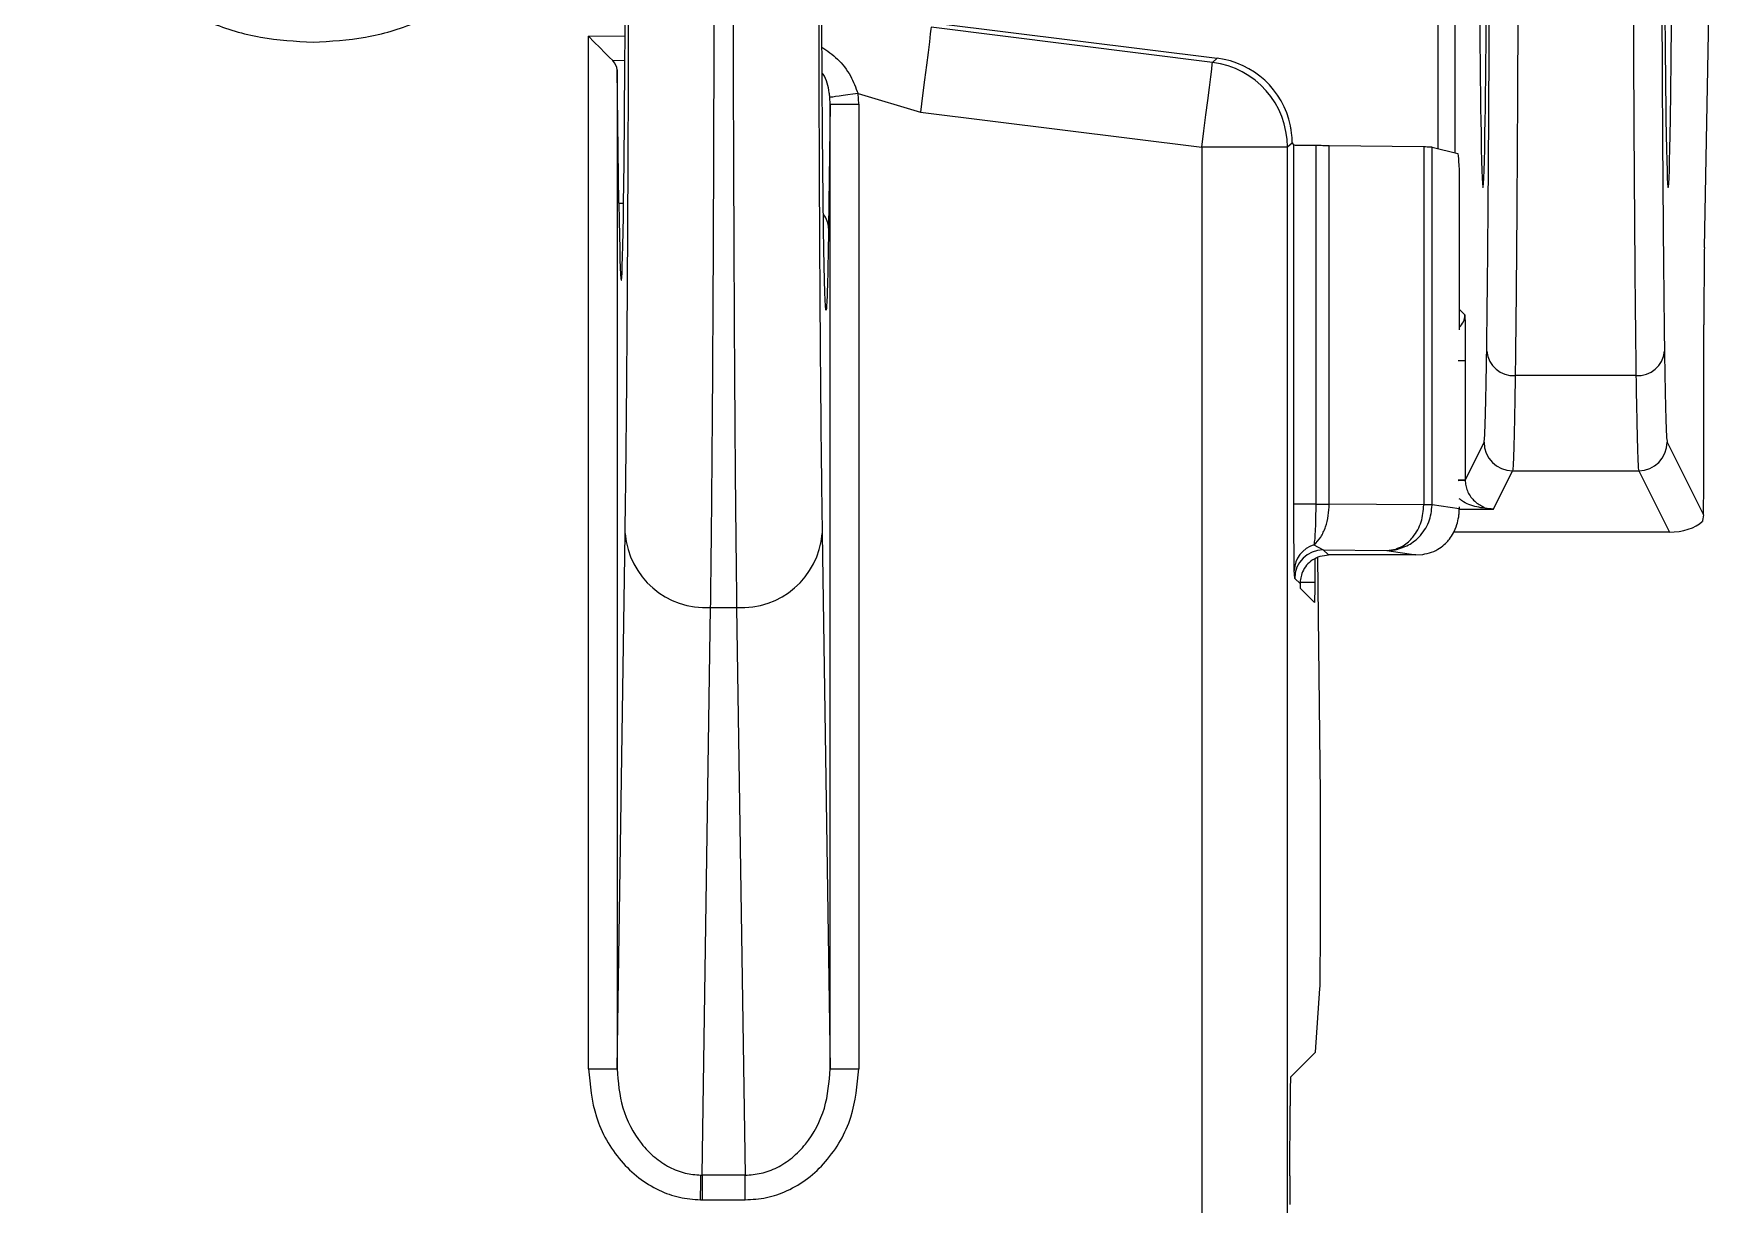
# Model space of a CAD drawing. Header units: inches. Extents: x 897.4 to 914.4, y -8.5 to 2.5.
# Drawn here: x 908.437 to 909.016, y -2.352 to -1.948 of the extents above; entities that cross this region are included whole.
import ezdxf

# ---------------------------------------------------------------- set-up
doc = ezdxf.new("R2010")
doc.units = ezdxf.units.IN
doc.header["$LTSCALE"] = 4
doc.header["$MEASUREMENT"] = 0
doc.layers.get('0').update_dxf_attribs({"linetype": 'CONTINUOUS'})

msp = doc.modelspace()

# ---------------------------------------------------------------- linework, layer by layer
for p, q in [((909.01349, -2.02194), (909.0156, -1.90933)), ((908.92148, -1.91922), (908.92148, -1.98782)), ((908.92739, -1.91922), (908.92739, -1.98929)), ((908.74822, -1.94447), (908.84535, -1.95661)), ((908.6283, -2.30562), (908.6283, -1.94903)), ((908.64092, -1.9491), (908.6283, -1.94903)), ((908.84372, -1.95805), (908.74659, -1.94591)), ((908.64087, -1.95746), (908.63666, -1.95743)), ((908.63814, -1.96062), (908.63814, -2.30562)), ((908.63879, -2.00666), (908.63814, -1.96062)), ((908.84372, -1.95805), (908.84535, -1.95661)), ((908.71176, -1.97249), (908.71116, -2.01525)), ((908.71176, -1.97249), (908.71164, -1.97014)), ((908.71176, -2.30562), (908.71176, -1.97249)), ((908.71176, -1.97249), (908.7216, -1.97249)), ((908.7216, -1.97249), (908.72135, -1.96881)), ((908.72135, -1.96881), (908.74292, -1.97521)), ((908.7216, -1.97249), (908.7216, -2.30562)), ((908.74292, -1.97521), (908.84005, -1.98735)), ((908.84005, -1.98735), (908.84005, -2.48823)), ((908.86958, -1.98735), (908.84005, -1.98735)), ((908.87127, -1.98586), (908.86958, -1.98735)), ((908.86958, -2.48746), (908.86958, -1.98735)), ((908.8718, -1.98666), (908.87127, -1.98585)), ((908.8718, -2.11059), (908.8718, -1.98666)), ((908.87934, -1.98679), (908.87934, -2.11059)), ((908.884, -2.11059), (908.884, -1.98682)), ((908.91667, -1.98725), (908.884, -1.98682)), ((908.91667, -1.98725), (908.91667, -2.11083)), ((908.91954, -2.11083), (908.91954, -1.98733)), ((908.91954, -1.98733), (908.92837, -1.98954)), ((908.92889, -1.99811), (908.92889, -2.05035)), ((908.63879, -2.00666), (908.64042, -2.00666)), ((908.92889, -2.04331), (908.93081, -2.04523)), ((909.01335, -2.08711), (909.01335, -2.0487)), ((908.92852, -2.06098), (908.93095, -2.06098)), ((908.93095, -2.06098), (908.93095, -2.10218)), ((908.98989, -2.06618), (908.9482, -2.06618)), ((908.93743, -2.08921), (908.93095, -2.10218)), ((909.00066, -2.08921), (909.01319, -2.11427)), ((908.94065, -2.1123), (908.94727, -2.09906)), ((908.94727, -2.09906), (908.99082, -2.09906)), ((908.99082, -2.09906), (909.00143, -2.12028)), ((908.92852, -2.10218), (908.93095, -2.10218)), ((908.93095, -2.10218), (908.93095, -2.10235)), ((908.91667, -2.11086), (908.884, -2.11059)), ((908.91667, -2.11083), (908.91667, -2.11086)), ((908.91954, -2.11083), (908.91667, -2.11083)), ((908.91954, -2.11083), (908.91953, -2.11091)), ((908.92889, -2.11228), (908.91954, -2.11083)), ((908.92889, -2.11148), (908.92889, -2.11228)), ((908.92889, -2.1123), (908.94065, -2.1123)), ((908.63814, -2.30562), (908.64094, -2.12074)), ((908.70897, -2.12074), (908.71176, -2.30562)), ((909.00143, -2.12028), (908.92674, -2.12028)), ((908.87873, -2.1247), (908.88193, -2.12641)), ((908.87908, -2.12946), (908.87902, -2.13754)), ((908.88094, -2.21083), (908.88009, -2.12897)), ((908.88193, -2.12641), (908.90393, -2.12659)), ((908.88193, -2.12641), (908.88379, -2.12815)), ((908.91395, -2.12815), (908.88379, -2.12815)), ((908.90393, -2.12659), (908.90698, -2.12611)), ((908.90393, -2.12659), (908.91395, -2.12815)), ((908.91395, -2.12815), (908.91626, -2.12798)), ((908.87209, -2.13626), (908.87195, -2.13352)), ((908.87398, -2.13803), (908.87209, -2.13626)), ((908.87401, -2.13754), (908.87902, -2.13754)), ((908.87889, -2.14457), (908.87403, -2.13971)), ((908.6675, -2.34236), (908.67046, -2.14631)), ((908.67046, -2.14631), (908.67944, -2.14631)), ((908.67944, -2.14631), (908.6824, -2.34236)), ((908.88094, -2.2583), (908.88094, -2.21083)), ((908.87922, -2.29983), (908.88079, -2.27784)), ((908.87065, -2.30853), (908.8792, -2.29998)), ((908.87922, -2.29983), (908.8792, -2.29998)), ((908.6283, -2.30562), (908.63814, -2.30562)), ((908.71176, -2.30562), (908.7216, -2.30562)), ((908.87038, -2.34264), (908.8705, -2.31838)), ((908.66711, -2.34236), (908.6675, -2.34236)), ((908.6824, -2.34236), (908.6675, -2.34236)), ((908.6675, -2.34236), (908.6675, -2.35088)), ((908.6824, -2.35088), (908.6824, -2.34236)), ((908.66699, -2.35088), (908.6675, -2.35088)), ((908.6675, -2.35088), (908.6824, -2.35088))]:
    msp.add_line(p, q)
at = {"flags": 128}
for points in [[(908.63666, -1.95743), (908.63544, -1.95621), (908.63393, -1.95469), (908.63219, -1.95294), (908.63028, -1.95103), (908.6283, -1.94903)], [(908.74659, -1.94591), (908.74651, -1.94652), (908.7463, -1.94821), (908.74596, -1.95094), (908.7455, -1.95458), (908.74495, -1.95901), (908.74432, -1.96405), (908.74363, -1.96952), (908.74292, -1.97521)], [(908.84005, -1.98735), (908.84076, -1.98166), (908.84145, -1.9762), (908.84208, -1.97115), (908.84263, -1.96672), (908.84309, -1.96308), (908.84343, -1.96035), (908.84364, -1.95866), (908.84372, -1.95805)], [(908.72135, -1.96881), (908.71956, -1.96905), (908.71783, -1.96929), (908.71622, -1.96951), (908.71478, -1.96971), (908.71357, -1.96987), (908.71262, -1.97), (908.71197, -1.97009), (908.71164, -1.97014)], [(908.92852, -2.1024), (908.9292, -2.10238), (908.92994, -2.10237), (908.93048, -2.10236), (908.93083, -2.10236), (908.93095, -2.10235)], [(908.66699, -2.35088), (908.66701, -2.3496), (908.66702, -2.34833), (908.66704, -2.34711), (908.66706, -2.34596), (908.66708, -2.34489), (908.66709, -2.34392), (908.6671, -2.34307), (908.66711, -2.34236)]]:
    msp.add_lwpolyline(points, dxfattribs=at)
for centre, radius, start, end in [((908.84005, -1.98735), 0.02953, 0.00439, 82.87056), ((908.70364, -2.01535), 0.00752, 0.78786, 38.27097), ((908.9249, -2.04523), 0.00591, 312.42869, 359.98012), ((908.94755, -2.05696), 0.00924, 185.39701, 274.00501), ((908.99054, -2.05696), 0.00924, 265.9947, 354.60245), ((908.94727, -2.08921), 0.00984, 180.01367, 269.99316), ((908.99082, -2.08921), 0.00984, 270.00684, 359.98633), ((908.91632, -2.20829), 0.09743, 88.10776, 89.79536), ((908.66875, -2.11846), 0.02791, 184.693, 273.51805), ((908.68115, -2.11846), 0.02791, 266.48192, 355.3073), ((908.88133, -2.13372), 0.00939, 106.10901, 178.74514), ((908.88193, -2.13626), 0.00984, 90.00366, 179.99634)]:
    msp.add_arc(centre, radius, start, end)
for centre, major_axis, ratio, start_param, end_param in [((908.93708, -1.82413), (0, 0.17717), 0.008727, 1.570796, 4.712389), ((909.00101, -1.82413), (0, 0.17717), 0.008727, 1.570796, 4.712389), ((908.6396, -1.8565), (0, 0.17686), 0.008727, 2.584961, 4.712389), ((908.6283, -1.96063), (0.00984, -0.00008), 0.622195, 0.013944, 0.561811), ((908.84169, -1.98591), (-0.02214, -0.01954), 0.999932, 2.621611, 3.86478), ((909.0136, -2.0487), (0, 0.02953), 0.008727, 0.436332, 1.570796), ((909.01309, -2.08711), (0, 0.02953), 0.008727, 3.544571, 4.712389), ((909.00389, -2.11536), (0.01012, 0.00152), 0.462497, 4.398132, 5.706334), ((908.87403, -2.12987), (0, 0.00984), 0.008727, 2.548778, 3.132866), ((908.88077, -2.2583), (0, 0.01969), 0.008727, 3.263766, 4.712389), ((908.87065, -2.32822), (0, 0.01969), 0.008727, 0.008727, 1.047198), ((908.87053, -2.35249), (0, 0.01969), 0.008727, 1.047198, 1.570796)]:
    msp.add_ellipse(centre, major_axis=major_axis, ratio=ratio, start_param=start_param, end_param=end_param)
for points, knots in [([(908.53322, -1.75804), (908.52716, -1.75836), (908.51503, -1.75901), (908.49702, -1.76448), (908.47985, -1.77327), (908.46453, -1.78584), (908.45408, -1.7986), (908.44744, -1.80995), (908.44221, -1.82145), (908.43784, -1.83634), (908.43617, -1.85452), (908.43784, -1.87272), (908.44312, -1.89073), (908.45197, -1.9079), (908.46452, -1.92322), (908.47729, -1.93367), (908.48864, -1.94031), (908.50014, -1.94552), (908.51503, -1.95006), (908.52715, -1.9507), (908.53322, -1.95102)], [0, 0, 0, 0, 0.059974, 0.119983, 0.184936, 0.249956, 0.314908, 0.347281, 0.380016, 0.439973, 0.499999, 0.559956, 0.619983, 0.684935, 0.749957, 0.814909, 0.847281, 0.880016, 0.939991, 1, 1, 1, 1]), ([(908.53322, -1.95102), (908.53928, -1.9507), (908.55141, -1.95005), (908.56942, -1.94458), (908.58658, -1.93579), (908.6019, -1.92323), (908.61236, -1.91046), (908.619, -1.89911), (908.62423, -1.88761), (908.6286, -1.87272), (908.63027, -1.85454), (908.6286, -1.83634), (908.62331, -1.81833), (908.61447, -1.80117), (908.60192, -1.78585), (908.58915, -1.77539), (908.5778, -1.76875), (908.56629, -1.76354), (908.55141, -1.759), (908.53928, -1.75836), (908.53322, -1.75804)], [0, 0, 0, 0, 0.059974, 0.119983, 0.184935, 0.249957, 0.314909, 0.347282, 0.380016, 0.439973, 0.5, 0.559956, 0.619983, 0.684935, 0.749956, 0.814908, 0.847282, 0.880016, 0.939991, 1, 1, 1, 1]), ([(908.93836, -2.05783), (908.93844, -2.05143), (908.9386, -2.03862), (908.93883, -2.01483), (908.93902, -1.98801), (908.93919, -1.9581), (908.93932, -1.92601), (908.93942, -1.89258), (908.93948, -1.85843), (908.93948, -1.83556), (908.93949, -1.82413)], [0, 0, 0, 0, 0.122952, 0.245941, 0.372934, 0.500004, 0.626997, 0.754065, 0.877014, 1, 1, 1, 1]), ([(908.94933, -1.82413), (908.94933, -1.83516), (908.94932, -1.85752), (908.94926, -1.89103), (908.94917, -1.9244), (908.94905, -1.95705), (908.94889, -1.98837), (908.9487, -2.01755), (908.94847, -2.0443), (908.94829, -2.05883), (908.9482, -2.06618)], [0, 0, 0, 0, 0.114605, 0.23218, 0.352726, 0.476241, 0.602727, 0.732182, 0.864606, 1, 1, 1, 1]), ([(908.98876, -1.82413), (908.98877, -1.83516), (908.98877, -1.85752), (908.98883, -1.89103), (908.98892, -1.9244), (908.98904, -1.95705), (908.9892, -1.98837), (908.9894, -2.01755), (908.98962, -2.0443), (908.9898, -2.05883), (908.98989, -2.06618)], [0, 0, 0, 0, 0.114605, 0.23218, 0.352726, 0.476241, 0.602727, 0.732182, 0.864606, 1, 1, 1, 1]), ([(908.99861, -1.82413), (908.99861, -1.83556), (908.99862, -1.85843), (908.99867, -1.89257), (908.99877, -1.926), (908.9989, -1.95808), (908.99907, -1.98801), (908.99927, -2.01483), (908.99949, -2.03862), (908.99965, -2.05143), (908.99974, -2.05783)], [0, 0, 0, 0, 0.1229487, 0.2459349, 0.3729272, 0.4999953, 0.6269886, 0.7540583, 0.8770101, 1, 1, 1, 1]), ([(908.64094, -2.12074), (908.64103, -2.11378), (908.64123, -2.09987), (908.64149, -2.07347), (908.64172, -2.04338), (908.64192, -2.00951), (908.64208, -1.97298), (908.64219, -1.9348), (908.64226, -1.89575), (908.64227, -1.86958), (908.64227, -1.8565)], [0, 0, 0, 0, 0.122809, 0.245651, 0.372795, 0.500004, 0.627146, 0.754354, 0.877161, 1, 1, 1, 1]), ([(908.67046, -2.14631), (908.67057, -2.13779), (908.67078, -2.12094), (908.67105, -2.08925), (908.67128, -2.05438), (908.67147, -2.01675), (908.67161, -1.97741), (908.67172, -1.93715), (908.67178, -1.89674), (908.67179, -1.86979), (908.6718, -1.8565)], [0, 0, 0, 0, 0.136212, 0.269222, 0.399029, 0.525631, 0.64903, 0.769224, 0.886214, 1, 1, 1, 1]), ([(908.67811, -1.8565), (908.67811, -1.86979), (908.67812, -1.89674), (908.67819, -1.93715), (908.67829, -1.97741), (908.67844, -2.01675), (908.67862, -2.05438), (908.67885, -2.08925), (908.67912, -2.12094), (908.67933, -2.13779), (908.67944, -2.14631)], [0, 0, 0, 0, 0.113786, 0.230776, 0.35097, 0.474369, 0.600971, 0.730778, 0.863788, 1, 1, 1, 1]), ([(908.70763, -1.8565), (908.70764, -1.86958), (908.70765, -1.89574), (908.70772, -1.93479), (908.70783, -1.97297), (908.70798, -2.00949), (908.70818, -2.04337), (908.70841, -2.07346), (908.70867, -2.09987), (908.70887, -2.11378), (908.70897, -2.12074)], [0, 0, 0, 0, 0.122806, 0.245646, 0.372787, 0.499996, 0.627139, 0.754349, 0.877158, 1, 1, 1, 1]), ([(908.71008, -2.04129), (908.71003, -2.04068), (908.70991, -2.03895), (908.70972, -2.03194), (908.7095, -2.02054), (908.7093, -2.00552), (908.70913, -1.98758), (908.70898, -1.96725), (908.70886, -1.94558), (908.70877, -1.9229), (908.70869, -1.89358), (908.70867, -1.871), (908.70867, -1.8565)], [0, 0, 0, 0, 0.054832, 0.156632, 0.258509, 0.360308, 0.462185, 0.559821, 0.657535, 0.747785, 0.838113, 1, 1, 1, 1]), ([(908.7089, -1.95275), (908.71074, -1.95404), (908.71461, -1.95676), (908.71888, -1.96236), (908.72056, -1.96674), (908.72135, -1.96881)], [0, 0, 0, 0, 0.323513, 0.680025, 1, 1, 1, 1]), ([(908.71164, -1.97014), (908.71157, -1.9696), (908.7112, -1.96678), (908.71051, -1.96382), (908.70906, -1.96175), (908.70895, -1.96159)], [0, 0, 0, 0, 0.17699, 0.93883, 1, 1, 1, 1]), ([(908.87127, -1.98585), (908.87126, -1.98578), (908.87125, -1.98563), (908.87121, -1.98459), (908.8711, -1.98308), (908.87089, -1.98144), (908.87069, -1.98037), (908.87061, -1.97995)], [0, 0, 0, 0, 0.2154969, 0.4309917, 0.6461363, 0.8599928, 1, 1, 1, 1]), ([(908.87934, -1.98679), (908.87831, -1.98677), (908.87624, -1.98675), (908.87382, -1.98672), (908.87215, -1.98669), (908.87192, -1.98667), (908.8718, -1.98666)], [0, 0, 0, 0, 0.25, 0.499999, 0.749999, 1, 1, 1, 1]), ([(908.884, -1.98682), (908.88331, -1.98681), (908.88194, -1.9868), (908.88021, -1.98679), (908.87934, -1.98679)], [0, 0, 0, 0, 0.500003, 1, 1, 1, 1]), ([(908.91954, -1.98733), (908.91936, -1.98732), (908.919, -1.98729), (908.91744, -1.98726), (908.91667, -1.98725)], [0, 0, 0, 0, 0.499999, 1, 1, 1, 1]), ([(908.92837, -1.98954), (908.92851, -1.99063), (908.92869, -1.99212), (908.92884, -1.99528), (908.92888, -1.99694), (908.92889, -1.99773), (908.92889, -1.99811)], [0, 0, 0, 0, 0.606127, 0.826186, 0.917069, 1, 1, 1, 1]), ([(908.71116, -2.01525), (908.71111, -2.01887), (908.711, -2.02611), (908.71081, -2.0344), (908.71061, -2.0405), (908.7104, -2.04354), (908.71022, -2.04396), (908.71011, -2.04191), (908.71008, -2.04129)], [0, 0, 0, 0, 0.1677402, 0.3355604, 0.5223135, 0.709227, 0.9112632, 1, 1, 1, 1]), ([(908.93081, -2.04523), (908.93083, -2.04546), (908.93085, -2.04581), (908.93089, -2.04777), (908.93091, -2.0498), (908.93093, -2.0523), (908.93094, -2.05596), (908.93095, -2.05901), (908.93095, -2.06098)], [0, 0, 0, 0, 0.239567, 0.368284, 0.500001, 0.628719, 0.760433, 1, 1, 1, 1]), ([(908.93743, -2.08921), (908.93751, -2.0887), (908.93768, -2.08766), (908.93791, -2.08125), (908.93814, -2.07175), (908.93829, -2.06247), (908.93836, -2.05783)], [0, 0, 0, 0, 0.249952, 0.5, 0.749952, 1, 1, 1, 1]), ([(908.99974, -2.05783), (908.99981, -2.06247), (908.99995, -2.07175), (909.00018, -2.08125), (909.00042, -2.08766), (909.00058, -2.0887), (909.00066, -2.08921)], [0, 0, 0, 0, 0.24995, 0.499998, 0.74995, 1, 1, 1, 1]), ([(908.9482, -2.06618), (908.94812, -2.07103), (908.94797, -2.08074), (908.94774, -2.09072), (908.9475, -2.09741), (908.94735, -2.09851), (908.94727, -2.09906)], [0, 0, 0, 0, 0.25, 0.5, 0.75, 1, 1, 1, 1]), ([(908.98989, -2.06618), (908.98997, -2.07103), (908.99013, -2.08074), (908.99036, -2.09072), (908.99059, -2.09741), (908.99074, -2.09851), (908.99082, -2.09906)], [0, 0, 0, 0, 0.2500003, 0.4999999, 0.7500003, 1, 1, 1, 1]), ([(908.93095, -2.10235), (908.93099, -2.10297), (908.93109, -2.10429), (908.9317, -2.10614), (908.93262, -2.10787), (908.93435, -2.11001), (908.93591, -2.11085), (908.93698, -2.11143)], [0, 0, 0, 0, 0.119978, 0.254358, 0.410393, 0.592776, 1, 1, 1, 1]), ([(908.87934, -2.11059), (908.87831, -2.11059), (908.87624, -2.11059), (908.87382, -2.11059), (908.87215, -2.11059), (908.87192, -2.11059), (908.8718, -2.11059)], [0, 0, 0, 0, 0.25, 0.499999, 0.749999, 1, 1, 1, 1]), ([(908.87195, -2.13352), (908.87193, -2.13249), (908.87189, -2.13043), (908.87184, -2.12484), (908.87181, -2.1181), (908.87181, -2.11312), (908.8718, -2.11062)], [0, 0, 0, 0, 0.248957, 0.500098, 0.749327, 1, 1, 1, 1]), ([(908.87934, -2.11061), (908.87933, -2.11213), (908.87931, -2.11516), (908.87918, -2.11929), (908.87899, -2.12271), (908.87881, -2.12404), (908.87873, -2.1247)], [0, 0, 0, 0, 0.249907, 0.499771, 0.749779, 1, 1, 1, 1]), ([(908.87873, -2.1247), (908.87954, -2.12388), (908.88112, -2.12227), (908.88279, -2.11863), (908.8838, -2.11469), (908.88393, -2.11195), (908.884, -2.11063)], [0, 0, 0, 0, 0.273196, 0.530761, 0.772925, 1, 1, 1, 1]), ([(908.87934, -2.11059), (908.88021, -2.11059), (908.88194, -2.11059), (908.88331, -2.11059), (908.884, -2.11059)], [0, 0, 0, 0, 0.499997, 1, 1, 1, 1]), ([(908.90698, -2.12611), (908.90784, -2.12578), (908.91002, -2.12491), (908.91264, -2.12254), (908.9146, -2.11956), (908.9162, -2.11591), (908.91648, -2.11286), (908.91667, -2.11086)], [0, 0, 0, 0, 0.160764, 0.409846, 0.564164, 0.714114, 1, 1, 1, 1]), ([(908.90787, -2.12605), (908.90885, -2.12574), (908.91146, -2.1249), (908.9146, -2.12257), (908.917, -2.1196), (908.91897, -2.11596), (908.91931, -2.11291), (908.91953, -2.11091)], [0, 0, 0, 0, 0.152225, 0.403822, 0.559722, 0.711223, 1, 1, 1, 1]), ([(908.92551, -2.12268), (908.92644, -2.12128), (908.92771, -2.11936), (908.92863, -2.11559), (908.92886, -2.11367), (908.92888, -2.11274), (908.92889, -2.11228)], [0, 0, 0, 0, 0.59554, 0.813639, 0.909336, 1, 1, 1, 1]), ([(908.94065, -2.1123), (908.93875, -2.11214), (908.93501, -2.11182), (908.93097, -2.11039), (908.92916, -2.10894), (908.92889, -2.10872)], [0, 0, 0, 0, 0.466685, 0.920023, 1, 1, 1, 1]), ([(908.93698, -2.11143), (908.93703, -2.11146), (908.93819, -2.11227), (908.93945, -2.11228), (908.94065, -2.1123)], [0, 0, 0, 0, 0.037634, 1, 1, 1, 1]), ([(909.01319, -2.11427), (909.01304, -2.11529), (909.01286, -2.11649), (909.01277, -2.11662), (909.01276, -2.11663)], [0, 0, 0, 0, 0.845051, 1, 1, 1, 1]), ([(908.91626, -2.12798), (908.91731, -2.12776), (908.91947, -2.1273), (908.92217, -2.12587), (908.9243, -2.12417), (908.92512, -2.12317), (908.92551, -2.12268)], [0, 0, 0, 0, 0.241192, 0.499428, 0.757237, 1, 1, 1, 1]), ([(908.87824, -2.12987), (908.87751, -2.13045), (908.87607, -2.13163), (908.87471, -2.13397), (908.87407, -2.13617), (908.87398, -2.13743), (908.87398, -2.13797), (908.87398, -2.13803)], [0, 0, 0, 0, 0.252497, 0.506118, 0.739032, 0.971887, 1, 1, 1, 1]), ([(908.87824, -2.12987), (908.8791, -2.12937), (908.88082, -2.12838), (908.8828, -2.12823), (908.88379, -2.12815)], [0, 0, 0, 0, 0.5, 1, 1, 1, 1]), ([(908.90393, -2.12659), (908.90521, -2.12657), (908.90656, -2.12655), (908.90781, -2.12608), (908.90787, -2.12605)], [0, 0, 0, 0, 0.948221, 1, 1, 1, 1]), ([(908.87902, -2.13754), (908.87902, -2.13862), (908.87899, -2.14129), (908.87895, -2.14403), (908.87891, -2.1444), (908.87889, -2.14457)], [0, 0, 0, 0, 0.26117, 0.643609, 1, 1, 1, 1]), ([(908.6283, -2.30562), (908.62882, -2.31124), (908.62987, -2.32271), (908.63722, -2.33549), (908.64543, -2.34345), (908.65233, -2.34765), (908.6596, -2.35032), (908.66453, -2.35069), (908.66699, -2.35088)], [0, 0, 0, 0, 0.255437, 0.521823, 0.650064, 0.775077, 0.888092, 1, 1, 1, 1]), ([(908.63814, -2.30562), (908.63852, -2.31017), (908.63928, -2.31937), (908.64471, -2.32979), (908.65089, -2.33625), (908.65605, -2.3397), (908.66151, -2.34188), (908.66528, -2.3422), (908.66711, -2.34236)], [0, 0, 0, 0, 0.264829, 0.535936, 0.663367, 0.782053, 0.893615, 1, 1, 1, 1]), ([(908.6824, -2.34236), (908.68426, -2.34223), (908.68806, -2.34197), (908.69359, -2.33984), (908.69882, -2.33642), (908.70509, -2.32996), (908.7106, -2.31948), (908.71138, -2.3102), (908.71176, -2.30562)], [0, 0, 0, 0, 0.106504, 0.2180328, 0.3365874, 0.4638398, 0.7351332, 1, 1, 1, 1]), ([(908.6824, -2.35088), (908.68487, -2.35073), (908.68984, -2.35042), (908.6972, -2.34783), (908.7042, -2.34367), (908.71253, -2.33571), (908.72001, -2.32285), (908.72108, -2.31128), (908.7216, -2.30562)], [0, 0, 0, 0, 0.111705, 0.224758, 0.349473, 0.478064, 0.744614, 1, 1, 1, 1])]:
    msp.add_open_spline(points, degree=3, knots=knots)

doc.saveas('drawing.dxf')
